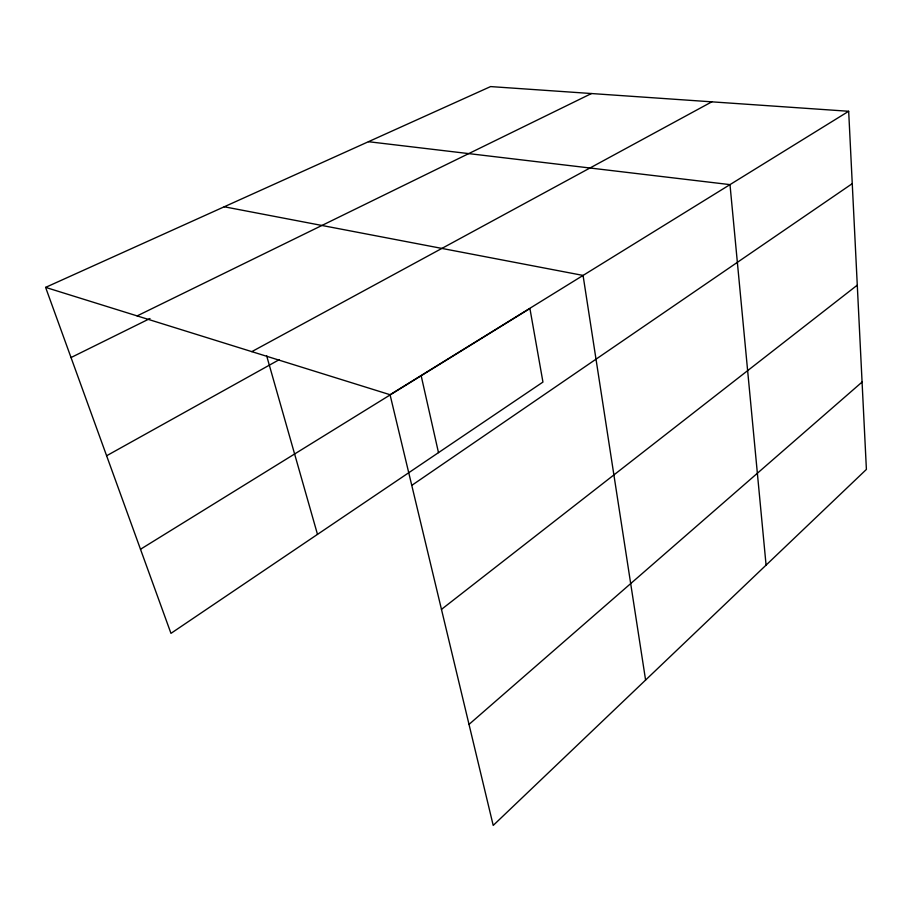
<?xml version="1.0" encoding="UTF-8"?>
<svg xmlns="http://www.w3.org/2000/svg" width="912" height="912" viewBox="0 0 912 912"><rect width="100%" height="100%" fill="white"/><g stroke="black" fill="none" stroke-linecap="round" stroke-linejoin="round"><path stroke-width="1.37" d="M469.019 724.402L862.079 382.048M441.465 609.387L857.28 285.148M411.768 485.389L852.253 183.643M390.051 394.714L848.673 111.275L866.4 469.418L493.21 825.417L390.051 394.714L45.6 287.383L170.966 633.361L542.948 382.071L529.918 308.518L140.494 549.263M106.613 455.761L279.254 359.659M251.815 351.633L711.816 101.836M71.022 357.55L149.99 318.516M137.131 315.905L591.466 93.537M45.6 287.383L490.599 86.583L848.673 111.275M368.448 141.702L729.988 184.623L766.08 565.121M224.227 206.773L583.064 275.424L645.593 680.056M266.612 355.657L317.49 534.386M421.173 375.744L438.49 452.637"/></g></svg>
